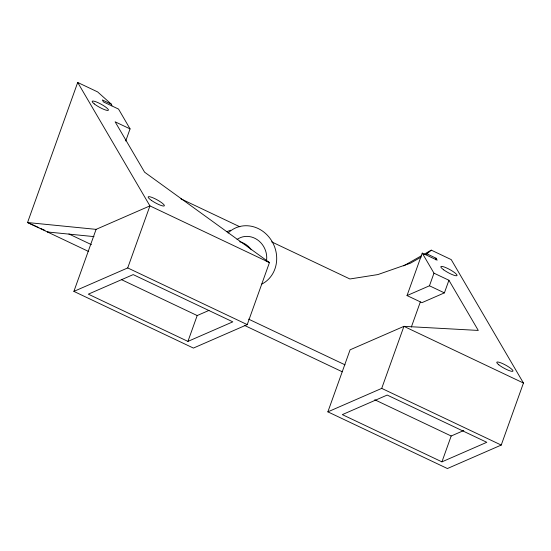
<?xml version="1.0" encoding="UTF-8"?>
<svg xmlns="http://www.w3.org/2000/svg" width="551" height="551" viewBox="0 0 551 551"><rect width="100%" height="100%" fill="white"/><g stroke="black" fill="none" stroke-linecap="round" stroke-linejoin="round"><path stroke-width="0.83" d="M111.929 105.875L111.447 104.27L97.623 91.914L77.705 82.464L27.55 222.535L88.697 251.531M125.718 141.008L130.057 128.893L118.548 109.084L103.498 101.949L102.321 99.938L111.447 104.27M73.882 291.396L96.094 229.361L149.927 205.888L269.453 262.572L247.241 324.615L193.408 348.08L73.882 291.396L127.715 267.931L149.927 205.888L77.705 82.464M187.932 341.4L232.797 321.846L133.19 274.605L88.325 294.165L187.932 341.4L197.189 315.551L208.994 310.406M423.822 254.404L431.302 250.154L451.228 259.604L523.45 383.035L501.238 445.07L447.405 468.536L327.873 411.852L350.092 349.816L403.924 326.344L478.282 330.435L448.92 280.259L433.981 273.172L422.238 253.109L407.031 295.57L421.97 302.651L444.402 292.877L448.92 280.259M327.873 411.852L381.712 388.386L403.924 326.344L523.45 383.035M411.335 327.067L420.33 301.948M435.421 259.803L435.999 258.185L426.873 253.853L425.434 254.672M407.031 295.57L429.463 285.79L433.981 273.172M441.93 461.855L486.788 442.301L387.188 395.06L342.323 414.621L441.93 461.855L451.186 436.006L463.777 430.517M426.873 253.853L431.302 250.154M403.614 265.878L421.577 255.678M421.122 257.117L410.343 263.24L377.855 274.577L349.899 278.978L271.615 241.855M47.978 231.757L47.469 231.978L94.014 236.613M96.094 229.361L27.55 222.535L38.901 227.659M40.409 228.341L44.955 230.394M422.238 253.109L437.177 260.189L435.999 258.185M130.057 128.893L115.118 121.805L144.596 172.188L269.453 262.572L265.651 260.575M429.463 285.79L444.402 292.877M180.928 198.849L239.837 226.785M68.889 233.968L91.445 244.658M248.584 319.132L345.036 364.845M127.715 267.931L247.241 324.615M381.712 388.386L501.238 445.07M244.258 325.304L342.261 371.78M121.516 279.667L197.189 315.551M374.742 399.757L451.186 436.006M226.916 231.73A31.001 28.073 66.4 0 1 230.697 230.249M239.657 241.744A20.187 18.279 66.4 0 1 251.366 249.782M237.061 239.471A20.187 18.279 66.4 0 1 257.351 239.747A20.187 18.279 66.4 0 1 266.636 259.762M228.093 233.018A31.001 28.073 66.4 0 1 271.168 240.036A31.001 28.073 66.4 0 1 261.518 284.233M443.693 269.832A9.229 1.736 28.8 0 0 456.951 275.624A9.229 1.736 28.8 0 0 446.2 267.786A9.229 1.736 28.8 0 0 443.693 269.832M498.793 364.79A9.229 1.736 28.8 0 0 512.595 371.34A9.229 1.736 28.8 0 0 503.256 363.894A9.229 1.736 28.8 0 0 498.793 364.79M94.283 103.905A9.229 1.736 28.8 0 0 108.058 110.407A9.229 1.736 28.8 0 0 98.629 102.934A9.229 1.736 28.8 0 0 94.283 103.905M151.456 200.412A9.229 1.736 28.8 0 0 164.35 205.792A9.229 1.736 28.8 0 0 152.985 197.823A9.229 1.736 28.8 0 0 151.456 200.412"/></g></svg>
